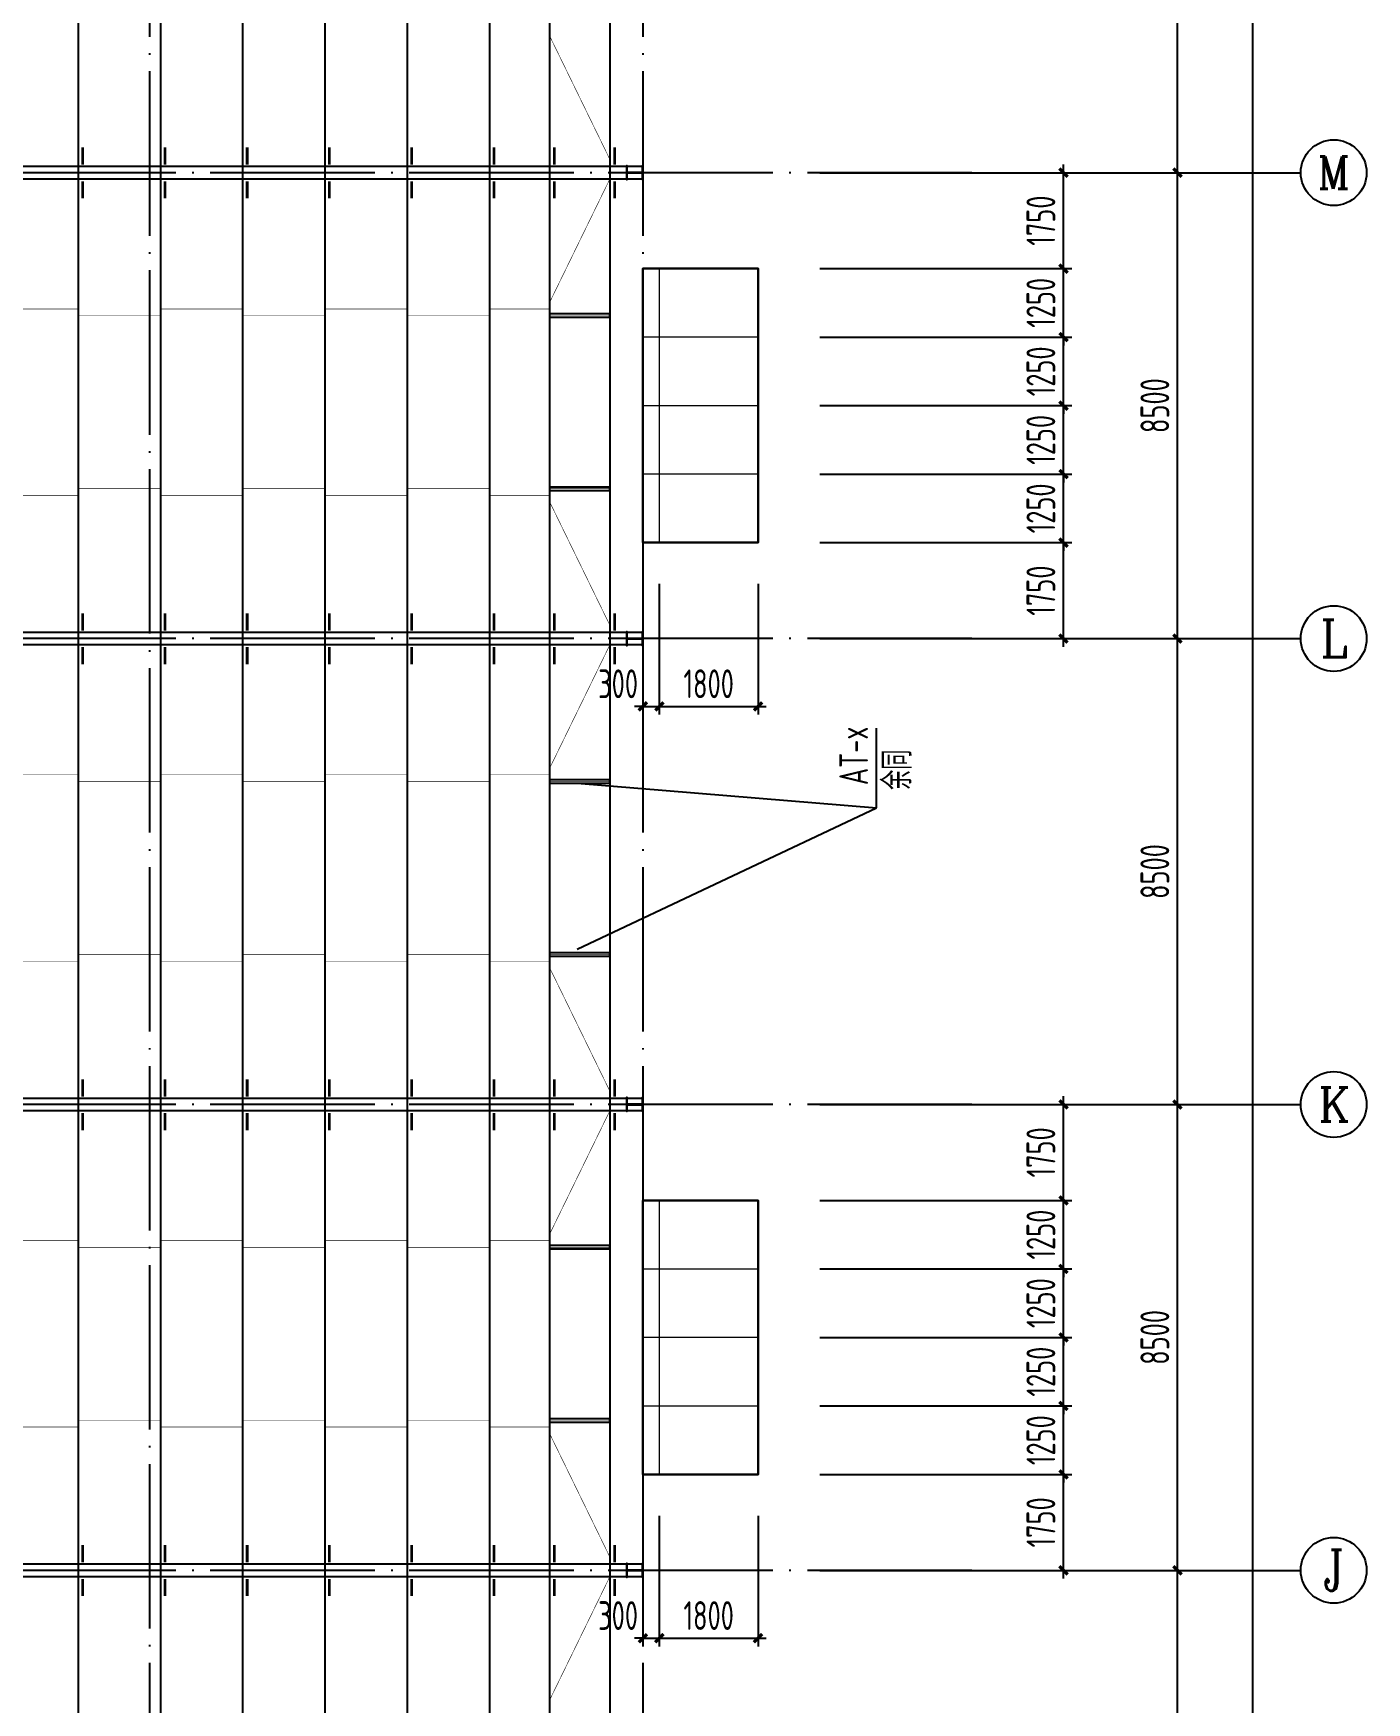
# Model space of a CAD drawing. Extents: x 753177 to 2169292, y -530934 to -273477.
# Drawn here: x 1416060 to 1440376, y -420789 to -390335 of the extents above; entities that cross this region are included whole.
import ezdxf
from ezdxf.enums import TextEntityAlignment as Align

# ---------------------------------------------------------------- set-up
doc = ezdxf.new("R2010")
doc.units = 0
doc.header["$LTSCALE"] = 1500
doc.header["$MEASUREMENT"] = 0
doc.linetypes.add('DASHED', pattern=[0.75, 0.5, -0.25])
doc.linetypes.add('DOTE', pattern=[2.42, 2, -0.2, 0.02, -0.2])
doc.layers.get('Defpoints').update_dxf_attribs({"color": 252})
for name, color, linetype in [('AXIS', 3, 'Continuous'), ('AXIS_TEXT', 7, 'Continuous'), ('BOLT', 252, 'Continuous'), ('Boltx', 252, 'DASHED'), ('DIM', 3, 'Continuous'), ('HZ', 3, 'Continuous'), ('M_Prof', 2, 'Continuous'), ('文字', 7, 'Continuous')]:
    doc.layers.add(name, color=color, linetype=linetype)
doc.styles.add('_TCH_AXIS', font='COMPLEX', dxfattribs={"bigfont": 'GBCBIG'})
doc.styles.add('COMPLEX', font='COMPLEX')
doc.styles.add('TSSD_Dimension', font='Tssdeng.shx', dxfattribs={"width": 0.7, "bigfont": 'hztxt.shx'})
doc.styles.add('TSSD_Norm', font='Tssdeng.shx', dxfattribs={"bigfont": 'hztxt.shx'})
doc.dimstyles.new('TSSD_150_150', dxfattribs={"dimtxt": 525, "dimasz": 150, "dimexe": 150, "dimexo": 375, "dimgap": 150, "dimtad": 1, "dimdec": 0, "dimzin": 0, "dimdsep": 46, "dimtxsty": 'TSSD_Dimension', "dimblk": 'ARCHTICK', "dimblk1": 'ARCHTICK', "dimblk2": 'ARCHTICK', "dimcen": 0, "dimdle": 150, "dimclrt": 7, "dimadec": 0, "dimazin": 0, "dimtfac": 1, "dimtdec": 0, "dimtix": 1, "dimtmove": 2, "dimatfit": 3, "dimfxl": 0, "dimtolj": 1, "dimtzin": 0, "dimarcsym": 0})

# ---------------------------------------------------------------- blocks, each defined once
blk = doc.blocks.new('_ArchTick')
at = {"color": 0, "linetype": 'ByBlock', "const_width": 0.4}
blk.add_lwpolyline([(-0.5, -0.5), (0.5, 0.5)], dxfattribs=at)
blk = doc.blocks.new('*D42')
at = {"layer": 'AXIS', "color": 0, "lineweight": -2, "transparency": 16777216}
for p, q in [((639125, 117720), (639125, 126520)), ((635750, 126370), (639275, 126370)), ((635750, 117870), (639275, 117870))]:
    blk.add_line(p, q, dxfattribs=at)
at = {"layer": 'Defpoints', "color": 0, "transparency": 16777216}
for p in [(635375, 126370), (639125, 126370), (635375, 117870)]:
    blk.add_point(p, dxfattribs=at)
at = {"layer": 'AXIS', "color": 0, "lineweight": -2, "transparency": 16777216, "xscale": 150, "yscale": 150, "zscale": 150}
for p, rotation in [((639125, 126370), 90), ((639125, 117870), 270)]:
    blk.add_blockref('_ArchTick', p, dxfattribs=dict(at, rotation=rotation))
at = {"layer": 'AXIS', "color": 7, "transparency": 16777216, "insert": (638713, 122120), "char_height": 525, "attachment_point": 5, "rotation": 90, "style": 'TSSD_Dimension'}
blk.add_mtext('\\A1;8500', dxfattribs=at)
blk = doc.blocks.new('*D43')
at = {"layer": 'AXIS', "color": 0, "lineweight": -2, "transparency": 16777216}
for p, q in [((639125, 126220), (639125, 135020)), ((635750, 134870), (639275, 134870)), ((635750, 126370), (639275, 126370))]:
    blk.add_line(p, q, dxfattribs=at)
at = {"layer": 'Defpoints', "color": 0, "transparency": 16777216}
for p in [(635375, 134870), (639125, 134870), (635375, 126370)]:
    blk.add_point(p, dxfattribs=at)
at = {"layer": 'AXIS', "color": 0, "lineweight": -2, "transparency": 16777216, "xscale": 150, "yscale": 150, "zscale": 150}
for p, rotation in [((639125, 134870), 90), ((639125, 126370), 270)]:
    blk.add_blockref('_ArchTick', p, dxfattribs=dict(at, rotation=rotation))
at = {"layer": 'AXIS', "color": 7, "transparency": 16777216, "insert": (638713, 130620), "char_height": 525, "attachment_point": 5, "rotation": 90, "style": 'TSSD_Dimension'}
blk.add_mtext('\\A1;8500', dxfattribs=at)
blk = doc.blocks.new('*D44')
at = {"layer": 'AXIS', "color": 0, "lineweight": -2, "transparency": 16777216}
for p, q in [((639125, 134720), (639125, 143520)), ((635750, 143370), (639275, 143370)), ((635750, 134870), (639275, 134870))]:
    blk.add_line(p, q, dxfattribs=at)
at = {"layer": 'Defpoints', "color": 0, "transparency": 16777216}
for p in [(635375, 143370), (639125, 143370), (635375, 134870)]:
    blk.add_point(p, dxfattribs=at)
at = {"layer": 'AXIS', "color": 0, "lineweight": -2, "transparency": 16777216, "xscale": 150, "yscale": 150, "zscale": 150}
for p, rotation in [((639125, 143370), 90), ((639125, 134870), 270)]:
    blk.add_blockref('_ArchTick', p, dxfattribs=dict(at, rotation=rotation))
at = {"layer": 'AXIS', "color": 7, "transparency": 16777216, "insert": (638713, 139120), "char_height": 525, "attachment_point": 5, "rotation": 90, "style": 'TSSD_Dimension'}
blk.add_mtext('\\A1;8500', dxfattribs=at)
blk = doc.blocks.new('*D45')
at = {"layer": 'AXIS', "color": 0, "lineweight": -2, "transparency": 16777216}
for p, q in [((639125, 143220), (639125, 152020)), ((635750, 151870), (639275, 151870)), ((635750, 143370), (639275, 143370))]:
    blk.add_line(p, q, dxfattribs=at)
at = {"layer": 'Defpoints', "color": 0, "transparency": 16777216}
for p in [(635375, 151870), (639125, 151870), (635375, 143370)]:
    blk.add_point(p, dxfattribs=at)
at = {"layer": 'AXIS', "color": 0, "lineweight": -2, "transparency": 16777216, "xscale": 150, "yscale": 150, "zscale": 150}
for p, rotation in [((639125, 151870), 90), ((639125, 143370), 270)]:
    blk.add_blockref('_ArchTick', p, dxfattribs=dict(at, rotation=rotation))
at = {"layer": 'AXIS', "color": 7, "transparency": 16777216, "insert": (638713, 147620), "char_height": 525, "attachment_point": 5, "rotation": 90, "style": 'TSSD_Dimension'}
blk.add_mtext('\\A1;8500', dxfattribs=at)
blk = doc.blocks.new('*D46')
at = {"layer": 'AXIS', "color": 0, "lineweight": -2, "transparency": 16777216}
for p, q in [((639125, 151720), (639125, 160520)), ((635750, 160370), (639275, 160370)), ((635750, 151870), (639275, 151870))]:
    blk.add_line(p, q, dxfattribs=at)
at = {"layer": 'Defpoints', "color": 0, "transparency": 16777216}
for p in [(635375, 160370), (639125, 160370), (635375, 151870)]:
    blk.add_point(p, dxfattribs=at)
at = {"layer": 'AXIS', "color": 0, "lineweight": -2, "transparency": 16777216, "xscale": 150, "yscale": 150, "zscale": 150}
for p, rotation in [((639125, 160370), 90), ((639125, 151870), 270)]:
    blk.add_blockref('_ArchTick', p, dxfattribs=dict(at, rotation=rotation))
at = {"layer": 'AXIS', "color": 7, "transparency": 16777216, "insert": (638713, 156120), "char_height": 525, "attachment_point": 5, "rotation": 90, "style": 'TSSD_Dimension'}
blk.add_mtext('\\A1;8500', dxfattribs=at)
blk = doc.blocks.new('_AXISO')
blk.add_circle((0, 0), 0.5)
at = {"layer": 'AXIS_TEXT', "style": 'COMPLEX', "width": 1.041667}
blk.add_attdef('A', text='', height=0.56, dxfattribs=at).set_placement((-0.25, -0.28), (0.25, -0.28), align=Align.FIT)
blk = doc.blocks.new('*D68')
at = {"layer": 'Defpoints', "color": 0, "transparency": 16777216}
for p in [(634228, 168870), (640501, 168870), (634228, 58370)]:
    blk.add_point(p, dxfattribs=at)
at = {"layer": 'DIM', "color": 0, "lineweight": -2, "transparency": 16777216}
for p, q in [((634603, 168870), (640651, 168870)), ((640501, 58220), (640501, 169020)), ((634603, 58370), (640651, 58370))]:
    blk.add_line(p, q, dxfattribs=at)
at = {"layer": 'DIM', "color": 0, "lineweight": -2, "transparency": 16777216, "xscale": 150, "yscale": 150, "zscale": 150}
for p, rotation in [((640501, 168870), 90), ((640501, 58370), 270)]:
    blk.add_blockref('_ArchTick', p, dxfattribs=dict(at, rotation=rotation))
at = {"layer": 'DIM', "color": 7, "transparency": 16777216, "insert": (640088, 113620), "char_height": 525, "attachment_point": 5, "rotation": 90, "style": 'TSSD_Dimension'}
blk.add_mtext('\\A1;110500', dxfattribs=at)
blk = doc.blocks.new('A$C01EB0BB3')
at = {"layer": 'M_Prof'}
for points in [[(36000, 93375), (36000, 93625), (35988, 93625), (35988, 93504), (35712, 93504), (35712, 93625), (35700, 93625), (35700, 93375), (35712, 93375), (35712, 93496), (35988, 93496), (35988, 93375)], [(36000, 84875), (36000, 85125), (35988, 85125), (35988, 85004), (35712, 85004), (35712, 85125), (35700, 85125), (35700, 84875), (35712, 84875), (35712, 84996), (35988, 84996), (35988, 84875)], [(36000, 76375), (36000, 76625), (35988, 76625), (35988, 76504), (35712, 76504), (35712, 76625), (35700, 76625), (35700, 76375), (35712, 76375), (35712, 76496), (35988, 76496), (35988, 76375)], [(36000, 67875), (36000, 68125), (35988, 68125), (35988, 68004), (35712, 68004), (35712, 68125), (35700, 68125), (35700, 67875), (35712, 67875), (35712, 67996), (35988, 67996), (35988, 67875)]]:
    blk.add_lwpolyline(points, close=True, dxfattribs=at)
blk = doc.blocks.new('*D639')
at = {"layer": 'Defpoints', "color": 0, "transparency": 16777216}
for p in [(1430027, -416626), (1434848, -416626), (1430027, -418376)]:
    blk.add_point(p, dxfattribs=at)
at = {"layer": 'DIM', "color": 0, "lineweight": -2, "transparency": 16777216}
for p, q in [((1434848, -418526), (1434848, -416476)), ((1430402, -416626), (1434998, -416626)), ((1430402, -418376), (1434998, -418376))]:
    blk.add_line(p, q, dxfattribs=at)
at = {"layer": 'DIM', "color": 0, "lineweight": -2, "transparency": 16777216, "xscale": 150, "yscale": 150, "zscale": 150}
for p, rotation in [((1434848, -416626), 90), ((1434848, -418376), 270)]:
    blk.add_blockref('_ArchTick', p, dxfattribs=dict(at, rotation=rotation))
at = {"layer": 'DIM', "color": 7, "transparency": 16777216, "insert": (1434435, -417501), "char_height": 525, "attachment_point": 5, "rotation": 90, "style": 'TSSD_Dimension'}
blk.add_mtext('\\A1;1750', dxfattribs=at)
blk = doc.blocks.new('*D640')
at = {"layer": 'Defpoints', "color": 0, "transparency": 16777216}
for p in [(1430027, -411626), (1434848, -411626), (1430027, -412876)]:
    blk.add_point(p, dxfattribs=at)
at = {"layer": 'DIM', "color": 0, "lineweight": -2, "transparency": 16777216}
for p, q in [((1430402, -411626), (1434998, -411626)), ((1434848, -411626), (1434848, -411476)), ((1434848, -412876), (1434848, -411626)), ((1430402, -412876), (1434998, -412876)), ((1434848, -412876), (1434848, -413026))]:
    blk.add_line(p, q, dxfattribs=at)
at = {"layer": 'DIM', "color": 0, "lineweight": -2, "transparency": 16777216, "xscale": 150, "yscale": 150, "zscale": 150}
for p, rotation in [((1434848, -411626), 270), ((1434848, -412876), 90)]:
    blk.add_blockref('_ArchTick', p, dxfattribs=dict(at, rotation=rotation))
at = {"layer": 'DIM', "color": 7, "transparency": 16777216, "insert": (1434435, -412251), "char_height": 525, "attachment_point": 5, "rotation": 90, "style": 'TSSD_Dimension'}
blk.add_mtext('\\A1;1250', dxfattribs=at)
blk = doc.blocks.new('*D641')
at = {"layer": 'Defpoints', "color": 0, "transparency": 16777216}
for p in [(1430027, -409876), (1434848, -409876), (1430027, -411626)]:
    blk.add_point(p, dxfattribs=at)
at = {"layer": 'DIM', "color": 0, "lineweight": -2, "transparency": 16777216}
for p, q in [((1430402, -409876), (1434998, -409876)), ((1434848, -411776), (1434848, -409726)), ((1430402, -411626), (1434998, -411626))]:
    blk.add_line(p, q, dxfattribs=at)
at = {"layer": 'DIM', "color": 0, "lineweight": -2, "transparency": 16777216, "xscale": 150, "yscale": 150, "zscale": 150}
for p, rotation in [((1434848, -409876), 90), ((1434848, -411626), 270)]:
    blk.add_blockref('_ArchTick', p, dxfattribs=dict(at, rotation=rotation))
at = {"layer": 'DIM', "color": 7, "transparency": 16777216, "insert": (1434435, -410751), "char_height": 525, "attachment_point": 5, "rotation": 90, "style": 'TSSD_Dimension'}
blk.add_mtext('\\A1;1750', dxfattribs=at)
blk = doc.blocks.new('*D642')
at = {"layer": 'Defpoints', "color": 0, "transparency": 16777216}
for p in [(1430027, -412876), (1434848, -412876), (1430027, -414126)]:
    blk.add_point(p, dxfattribs=at)
at = {"layer": 'DIM', "color": 0, "lineweight": -2, "transparency": 16777216}
for p, q in [((1430402, -412876), (1434998, -412876)), ((1434848, -412876), (1434848, -412726)), ((1434848, -414126), (1434848, -412876)), ((1430402, -414126), (1434998, -414126)), ((1434848, -414126), (1434848, -414276))]:
    blk.add_line(p, q, dxfattribs=at)
at = {"layer": 'DIM', "color": 0, "lineweight": -2, "transparency": 16777216, "xscale": 150, "yscale": 150, "zscale": 150}
for p, rotation in [((1434848, -412876), 270), ((1434848, -414126), 90)]:
    blk.add_blockref('_ArchTick', p, dxfattribs=dict(at, rotation=rotation))
at = {"layer": 'DIM', "color": 7, "transparency": 16777216, "insert": (1434435, -413501), "char_height": 525, "attachment_point": 5, "rotation": 90, "style": 'TSSD_Dimension'}
blk.add_mtext('\\A1;1250', dxfattribs=at)
blk = doc.blocks.new('*D643')
at = {"layer": 'Defpoints', "color": 0, "transparency": 16777216}
for p in [(1430027, -414126), (1434848, -414126), (1430027, -415376)]:
    blk.add_point(p, dxfattribs=at)
at = {"layer": 'DIM', "color": 0, "lineweight": -2, "transparency": 16777216}
for p, q in [((1430402, -414126), (1434998, -414126)), ((1434848, -414126), (1434848, -413976)), ((1434848, -415376), (1434848, -414126)), ((1430402, -415376), (1434998, -415376)), ((1434848, -415376), (1434848, -415526))]:
    blk.add_line(p, q, dxfattribs=at)
at = {"layer": 'DIM', "color": 0, "lineweight": -2, "transparency": 16777216, "xscale": 150, "yscale": 150, "zscale": 150}
for p, rotation in [((1434848, -414126), 270), ((1434848, -415376), 90)]:
    blk.add_blockref('_ArchTick', p, dxfattribs=dict(at, rotation=rotation))
at = {"layer": 'DIM', "color": 7, "transparency": 16777216, "insert": (1434435, -414751), "char_height": 525, "attachment_point": 5, "rotation": 90, "style": 'TSSD_Dimension'}
blk.add_mtext('\\A1;1250', dxfattribs=at)
blk = doc.blocks.new('*D644')
at = {"layer": 'Defpoints', "color": 0, "transparency": 16777216}
for p in [(1430027, -415376), (1434848, -415376), (1430027, -416626)]:
    blk.add_point(p, dxfattribs=at)
at = {"layer": 'DIM', "color": 0, "lineweight": -2, "transparency": 16777216}
for p, q in [((1430402, -415376), (1434998, -415376)), ((1434848, -415376), (1434848, -415226)), ((1434848, -416626), (1434848, -415376)), ((1430402, -416626), (1434998, -416626)), ((1434848, -416626), (1434848, -416776))]:
    blk.add_line(p, q, dxfattribs=at)
at = {"layer": 'DIM', "color": 0, "lineweight": -2, "transparency": 16777216, "xscale": 150, "yscale": 150, "zscale": 150}
for p, rotation in [((1434848, -415376), 270), ((1434848, -416626), 90)]:
    blk.add_blockref('_ArchTick', p, dxfattribs=dict(at, rotation=rotation))
at = {"layer": 'DIM', "color": 7, "transparency": 16777216, "insert": (1434435, -416001), "char_height": 525, "attachment_point": 5, "rotation": 90, "style": 'TSSD_Dimension'}
blk.add_mtext('\\A1;1250', dxfattribs=at)
blk = doc.blocks.new('*D645')
at = {"layer": 'Defpoints', "color": 0, "transparency": 16777216}
for p in [(1427176, -417005), (1427476, -417005), (1427476, -419614)]:
    blk.add_point(p, dxfattribs=at)
at = {"layer": 'DIM', "color": 0, "lineweight": -2, "transparency": 16777216}
for p, q in [((1427176, -417380), (1427176, -419764)), ((1427476, -417380), (1427476, -419764)), ((1427176, -419614), (1427026, -419614)), ((1427176, -419614), (1427476, -419614)), ((1427476, -419614), (1427626, -419614))]:
    blk.add_line(p, q, dxfattribs=at)
at = {"layer": 'DIM', "color": 0, "lineweight": -2, "transparency": 16777216, "xscale": 150, "yscale": 150, "zscale": 150}
blk.add_blockref('_ArchTick', (1427176, -419614), dxfattribs=at)
at = {"layer": 'DIM', "color": 0, "lineweight": -2, "transparency": 16777216, "xscale": 150, "yscale": 150, "zscale": 150, "rotation": 180}
blk.add_blockref('_ArchTick', (1427476, -419614), dxfattribs=at)
at = {"layer": 'DIM', "color": 7, "transparency": 16777216, "insert": (1426724, -419201), "char_height": 525, "attachment_point": 5, "style": 'TSSD_Dimension'}
blk.add_mtext('\\A1;300', dxfattribs=at)
blk = doc.blocks.new('*D646')
at = {"layer": 'Defpoints', "color": 0, "transparency": 16777216}
for p in [(1427476, -417005), (1429276, -417005), (1429276, -419614)]:
    blk.add_point(p, dxfattribs=at)
at = {"layer": 'DIM', "color": 0, "lineweight": -2, "transparency": 16777216}
for p, q in [((1427476, -417380), (1427476, -419764)), ((1429276, -417380), (1429276, -419764)), ((1427326, -419614), (1429426, -419614))]:
    blk.add_line(p, q, dxfattribs=at)
at = {"layer": 'DIM', "color": 0, "lineweight": -2, "transparency": 16777216, "xscale": 150, "yscale": 150, "zscale": 150, "rotation": 180}
blk.add_blockref('_ArchTick', (1427476, -419614), dxfattribs=at)
at = {"layer": 'DIM', "color": 0, "lineweight": -2, "transparency": 16777216, "xscale": 150, "yscale": 150, "zscale": 150}
blk.add_blockref('_ArchTick', (1429276, -419614), dxfattribs=at)
at = {"layer": 'DIM', "color": 7, "transparency": 16777216, "insert": (1428376, -419201), "char_height": 525, "attachment_point": 5, "style": 'TSSD_Dimension'}
blk.add_mtext('\\A1;1800', dxfattribs=at)
blk = doc.blocks.new('*D647')
at = {"layer": 'Defpoints', "color": 0, "transparency": 16777216}
for p in [(1430027, -399626), (1434848, -399626), (1430027, -401376)]:
    blk.add_point(p, dxfattribs=at)
at = {"layer": 'DIM', "color": 0, "lineweight": -2, "transparency": 16777216}
for p, q in [((1434848, -401526), (1434848, -399476)), ((1430402, -399626), (1434998, -399626)), ((1430402, -401376), (1434998, -401376))]:
    blk.add_line(p, q, dxfattribs=at)
at = {"layer": 'DIM', "color": 0, "lineweight": -2, "transparency": 16777216, "xscale": 150, "yscale": 150, "zscale": 150}
for p, rotation in [((1434848, -399626), 90), ((1434848, -401376), 270)]:
    blk.add_blockref('_ArchTick', p, dxfattribs=dict(at, rotation=rotation))
at = {"layer": 'DIM', "color": 7, "transparency": 16777216, "insert": (1434435, -400501), "char_height": 525, "attachment_point": 5, "rotation": 90, "style": 'TSSD_Dimension'}
blk.add_mtext('\\A1;1750', dxfattribs=at)
blk = doc.blocks.new('*D648')
at = {"layer": 'Defpoints', "color": 0, "transparency": 16777216}
for p in [(1430027, -394626), (1434848, -394626), (1430027, -395876)]:
    blk.add_point(p, dxfattribs=at)
at = {"layer": 'DIM', "color": 0, "lineweight": -2, "transparency": 16777216}
for p, q in [((1430402, -394626), (1434998, -394626)), ((1434848, -394626), (1434848, -394476)), ((1434848, -395876), (1434848, -394626)), ((1430402, -395876), (1434998, -395876)), ((1434848, -395876), (1434848, -396026))]:
    blk.add_line(p, q, dxfattribs=at)
at = {"layer": 'DIM', "color": 0, "lineweight": -2, "transparency": 16777216, "xscale": 150, "yscale": 150, "zscale": 150}
for p, rotation in [((1434848, -394626), 270), ((1434848, -395876), 90)]:
    blk.add_blockref('_ArchTick', p, dxfattribs=dict(at, rotation=rotation))
at = {"layer": 'DIM', "color": 7, "transparency": 16777216, "insert": (1434435, -395251), "char_height": 525, "attachment_point": 5, "rotation": 90, "style": 'TSSD_Dimension'}
blk.add_mtext('\\A1;1250', dxfattribs=at)
blk = doc.blocks.new('*D649')
at = {"layer": 'Defpoints', "color": 0, "transparency": 16777216}
for p in [(1430027, -392876), (1434848, -392876), (1430027, -394626)]:
    blk.add_point(p, dxfattribs=at)
at = {"layer": 'DIM', "color": 0, "lineweight": -2, "transparency": 16777216}
for p, q in [((1434848, -394776), (1434848, -392726)), ((1430402, -392876), (1434998, -392876)), ((1430402, -394626), (1434998, -394626))]:
    blk.add_line(p, q, dxfattribs=at)
at = {"layer": 'DIM', "color": 0, "lineweight": -2, "transparency": 16777216, "xscale": 150, "yscale": 150, "zscale": 150}
for p, rotation in [((1434848, -392876), 90), ((1434848, -394626), 270)]:
    blk.add_blockref('_ArchTick', p, dxfattribs=dict(at, rotation=rotation))
at = {"layer": 'DIM', "color": 7, "transparency": 16777216, "insert": (1434435, -393751), "char_height": 525, "attachment_point": 5, "rotation": 90, "style": 'TSSD_Dimension'}
blk.add_mtext('\\A1;1750', dxfattribs=at)
blk = doc.blocks.new('*D650')
at = {"layer": 'Defpoints', "color": 0, "transparency": 16777216}
for p in [(1430027, -395876), (1434848, -395876), (1430027, -397126)]:
    blk.add_point(p, dxfattribs=at)
at = {"layer": 'DIM', "color": 0, "lineweight": -2, "transparency": 16777216}
for p, q in [((1430402, -395876), (1434998, -395876)), ((1434848, -395876), (1434848, -395726)), ((1434848, -397126), (1434848, -395876)), ((1430402, -397126), (1434998, -397126)), ((1434848, -397126), (1434848, -397276))]:
    blk.add_line(p, q, dxfattribs=at)
at = {"layer": 'DIM', "color": 0, "lineweight": -2, "transparency": 16777216, "xscale": 150, "yscale": 150, "zscale": 150}
for p, rotation in [((1434848, -395876), 270), ((1434848, -397126), 90)]:
    blk.add_blockref('_ArchTick', p, dxfattribs=dict(at, rotation=rotation))
at = {"layer": 'DIM', "color": 7, "transparency": 16777216, "insert": (1434435, -396501), "char_height": 525, "attachment_point": 5, "rotation": 90, "style": 'TSSD_Dimension'}
blk.add_mtext('\\A1;1250', dxfattribs=at)
blk = doc.blocks.new('*D651')
at = {"layer": 'Defpoints', "color": 0, "transparency": 16777216}
for p in [(1430027, -397126), (1434848, -397126), (1430027, -398376)]:
    blk.add_point(p, dxfattribs=at)
at = {"layer": 'DIM', "color": 0, "lineweight": -2, "transparency": 16777216}
for p, q in [((1430402, -397126), (1434998, -397126)), ((1434848, -397126), (1434848, -396976)), ((1434848, -398376), (1434848, -397126)), ((1430402, -398376), (1434998, -398376)), ((1434848, -398376), (1434848, -398526))]:
    blk.add_line(p, q, dxfattribs=at)
at = {"layer": 'DIM', "color": 0, "lineweight": -2, "transparency": 16777216, "xscale": 150, "yscale": 150, "zscale": 150}
for p, rotation in [((1434848, -397126), 270), ((1434848, -398376), 90)]:
    blk.add_blockref('_ArchTick', p, dxfattribs=dict(at, rotation=rotation))
at = {"layer": 'DIM', "color": 7, "transparency": 16777216, "insert": (1434435, -397751), "char_height": 525, "attachment_point": 5, "rotation": 90, "style": 'TSSD_Dimension'}
blk.add_mtext('\\A1;1250', dxfattribs=at)
blk = doc.blocks.new('*D652')
at = {"layer": 'Defpoints', "color": 0, "transparency": 16777216}
for p in [(1430027, -398376), (1434848, -398376), (1430027, -399626)]:
    blk.add_point(p, dxfattribs=at)
at = {"layer": 'DIM', "color": 0, "lineweight": -2, "transparency": 16777216}
for p, q in [((1434848, -398376), (1434848, -398226)), ((1430402, -398376), (1434998, -398376)), ((1434848, -399626), (1434848, -398376)), ((1430402, -399626), (1434998, -399626)), ((1434848, -399626), (1434848, -399776))]:
    blk.add_line(p, q, dxfattribs=at)
at = {"layer": 'DIM', "color": 0, "lineweight": -2, "transparency": 16777216, "xscale": 150, "yscale": 150, "zscale": 150}
for p, rotation in [((1434848, -398376), 270), ((1434848, -399626), 90)]:
    blk.add_blockref('_ArchTick', p, dxfattribs=dict(at, rotation=rotation))
at = {"layer": 'DIM', "color": 7, "transparency": 16777216, "insert": (1434435, -399001), "char_height": 525, "attachment_point": 5, "rotation": 90, "style": 'TSSD_Dimension'}
blk.add_mtext('\\A1;1250', dxfattribs=at)
blk = doc.blocks.new('*D653')
at = {"layer": 'Defpoints', "color": 0, "transparency": 16777216}
for p in [(1427176, -400005), (1427476, -400005), (1427476, -402614)]:
    blk.add_point(p, dxfattribs=at)
at = {"layer": 'DIM', "color": 0, "lineweight": -2, "transparency": 16777216}
for p, q in [((1427176, -400380), (1427176, -402764)), ((1427476, -400380), (1427476, -402764)), ((1427176, -402614), (1427026, -402614)), ((1427176, -402614), (1427476, -402614)), ((1427476, -402614), (1427626, -402614))]:
    blk.add_line(p, q, dxfattribs=at)
at = {"layer": 'DIM', "color": 0, "lineweight": -2, "transparency": 16777216, "xscale": 150, "yscale": 150, "zscale": 150}
blk.add_blockref('_ArchTick', (1427176, -402614), dxfattribs=at)
at = {"layer": 'DIM', "color": 0, "lineweight": -2, "transparency": 16777216, "xscale": 150, "yscale": 150, "zscale": 150, "rotation": 180}
blk.add_blockref('_ArchTick', (1427476, -402614), dxfattribs=at)
at = {"layer": 'DIM', "color": 7, "transparency": 16777216, "insert": (1426724, -402201), "char_height": 525, "attachment_point": 5, "style": 'TSSD_Dimension'}
blk.add_mtext('\\A1;300', dxfattribs=at)
blk = doc.blocks.new('*D654')
at = {"layer": 'Defpoints', "color": 0, "transparency": 16777216}
for p in [(1427476, -400005), (1429276, -400005), (1429276, -402614)]:
    blk.add_point(p, dxfattribs=at)
at = {"layer": 'DIM', "color": 0, "lineweight": -2, "transparency": 16777216}
for p, q in [((1427476, -400380), (1427476, -402764)), ((1429276, -400380), (1429276, -402764)), ((1427326, -402614), (1429426, -402614))]:
    blk.add_line(p, q, dxfattribs=at)
at = {"layer": 'DIM', "color": 0, "lineweight": -2, "transparency": 16777216, "xscale": 150, "yscale": 150, "zscale": 150, "rotation": 180}
blk.add_blockref('_ArchTick', (1427476, -402614), dxfattribs=at)
at = {"layer": 'DIM', "color": 0, "lineweight": -2, "transparency": 16777216, "xscale": 150, "yscale": 150, "zscale": 150}
blk.add_blockref('_ArchTick', (1429276, -402614), dxfattribs=at)
at = {"layer": 'DIM', "color": 7, "transparency": 16777216, "insert": (1428376, -402201), "char_height": 525, "attachment_point": 5, "style": 'TSSD_Dimension'}
blk.add_mtext('\\A1;1800', dxfattribs=at)
blk = doc.blocks.new('A$C72AE6952')
at = {"layer": 'AXIS', "color": 252, "linetype": 'DOTE'}
for p, q in [((27000, 113500), (27000, -3000)), ((36000, 113500), (36000, -3000)), ((42000, 93500), (-6000, 93500)), ((42000, 85000), (-6000, 85000)), ((42000, 76500), (-6000, 76500)), ((42000, 68000), (-6000, 68000))]:
    blk.add_line(p, q, dxfattribs=at)
at = {"layer": 'AXIS'}
for p, q in [((42000, 93500), (48000, 93500)), ((42000, 85000), (48000, 85000)), ((42000, 76500), (48000, 76500)), ((42000, 68000), (48000, 68000))]:
    blk.add_line(p, q, dxfattribs=at)
ref = blk.add_blockref('_AXISO', (48600, 93500), dxfattribs=dict(at, xscale=1200, yscale=1200, zscale=1200))
ref.add_attrib('A', 'M', dxfattribs={"layer": 'AXIS_TEXT', "height": 594, "style": '_TCH_AXIS'}).set_placement((48303, 93203), (48897, 93203), align=Align.FIT)
ref = blk.add_blockref('_AXISO', (48600, 85000), dxfattribs=dict(at, xscale=1200, yscale=1200, zscale=1200))
ref.add_attrib('A', 'L', dxfattribs={"layer": 'AXIS_TEXT', "height": 683.5, "style": '_TCH_AXIS'}).set_placement((48355.9, 84658.2), (48844.1, 84658.2), align=Align.FIT)
ref = blk.add_blockref('_AXISO', (48600, 76500), dxfattribs=dict(at, xscale=1200, yscale=1200, zscale=1200))
ref.add_attrib('A', 'K', dxfattribs={"layer": 'AXIS_TEXT', "height": 622.9, "style": '_TCH_AXIS'}).set_placement((48318.2, 76188.6), (48881.8, 76188.6), align=Align.FIT)
ref = blk.add_blockref('_AXISO', (48600, 68000), dxfattribs=dict(at, xscale=1200, yscale=1200, zscale=1200))
ref.add_attrib('A', 'J', dxfattribs={"layer": 'AXIS_TEXT', "height": 744.1, "style": '_TCH_AXIS'}).set_placement((48405.1, 67628), (48794.9, 67628), align=Align.FIT)
for p1, p2, picture, middle in [((42000, 93500), (42000, 102000), '*D46', (45337.5, 97750)), ((42000, 85000), (42000, 93500), '*D45', (45337.5, 89250)), ((42000, 76500), (42000, 85000), '*D44', (45337.5, 80750)), ((42000, 68000), (42000, 76500), '*D43', (45337.5, 72250)), ((42000, 59500), (42000, 68000), '*D42', (45337.5, 63750))]:
    dim = blk.add_aligned_dim(p1=p1, p2=p2, distance=-3750, dimstyle='TSSD_150_150', dxfattribs=at)
    dim.commit()
    dim.dimension.update_dxf_attribs({"geometry": picture, "text_midpoint": middle, "insert": (-593375.3, -58370.2)})
at = {"layer": 'DIM'}
dim = blk.add_linear_dim(base=(47125.3, 110500), p1=(40852.4, 0), p2=(40852.4, 110500), angle=90, dimstyle='TSSD_150_150', dxfattribs=at)
dim.commit()
dim.dimension.update_dxf_attribs({"geometry": '*D68', "text_midpoint": (46712.8, 55250), "insert": (-593375.3, -58370.2)})

msp = doc.modelspace()

# ---------------------------------------------------------------- linework, layer by layer
at = {"color": 2, "linetype": 'ByBlock'}
for p, q in [((1416875.9, -375876.1), (1416875.9, -486376.1)), ((1418375.9, -375876.1), (1418375.9, -486376.1)), ((1419875.9, -375876.1), (1419875.9, -486376.1)), ((1421375.9, -375876.1), (1421375.9, -486376.1)), ((1422875.9, -375876.1), (1422875.9, -486376.1)), ((1424375.9, -375876.1), (1424375.9, -486376.1)), ((1425475.9, -375876.1), (1425475.9, -486376.1)), ((1426575.9, -375876.1), (1426575.9, -486376.1))]:
    msp.add_line(p, q, dxfattribs=at)
at = {"color": 2, "linetype": 'ByBlock', "const_width": 10}
for points in [[(1426575.9, -392637.1), (1425475.9, -390382.1)], [(1426575.9, -392986.7), (1425475.9, -395241.7)], [(1415375.9, -395361.7), (1416875.9, -395361.7)], [(1416875.9, -395481.7), (1418375.9, -395481.7)], [(1418375.9, -395361.7), (1419875.9, -395361.7)], [(1419875.9, -395481.7), (1421375.9, -395481.7)], [(1421375.9, -395361.7), (1422875.9, -395361.7)], [(1422875.9, -395481.7), (1424375.9, -395481.7)], [(1424375.9, -395361.7), (1425475.9, -395361.7)], [(1425475.9, -395481.7), (1426575.9, -395481.7)], [(1416875.9, -398642.1), (1418375.9, -398642.1)], [(1419875.9, -398642.1), (1421375.9, -398642.1)], [(1422875.9, -398642.1), (1424375.9, -398642.1)], [(1425475.9, -398642.1), (1426575.9, -398642.1)], [(1415375.9, -398762.1), (1416875.9, -398762.1)], [(1418375.9, -398762.1), (1419875.9, -398762.1)], [(1421375.9, -398762.1), (1422875.9, -398762.1)], [(1424375.9, -398762.1), (1425475.9, -398762.1)], [(1426575.9, -401137.1), (1425475.9, -398882.1)], [(1426575.9, -401486.7), (1425475.9, -403741.7)], [(1415375.9, -403861.7), (1416875.9, -403861.7)], [(1416875.9, -403981.7), (1418375.9, -403981.7)], [(1418375.9, -403861.7), (1419875.9, -403861.7)], [(1419875.9, -403981.7), (1421375.9, -403981.7)], [(1421375.9, -403861.7), (1422875.9, -403861.7)], [(1422875.9, -403981.7), (1424375.9, -403981.7)], [(1424375.9, -403861.7), (1425475.9, -403861.7)], [(1425475.9, -403981.7), (1426575.9, -403981.7)], [(1416875.9, -407142.1), (1418375.9, -407142.1)], [(1419875.9, -407142.1), (1421375.9, -407142.1)], [(1422875.9, -407142.1), (1424375.9, -407142.1)], [(1425475.9, -407142.1), (1426575.9, -407142.1)], [(1415375.9, -407262.1), (1416875.9, -407262.1)], [(1418375.9, -407262.1), (1419875.9, -407262.1)], [(1421375.9, -407262.1), (1422875.9, -407262.1)], [(1424375.9, -407262.1), (1425475.9, -407262.1)], [(1426575.9, -409637.1), (1425475.9, -407382.1)], [(1426575.9, -409986.7), (1425475.9, -412241.7)], [(1415375.9, -412361.7), (1416875.9, -412361.7)], [(1416875.9, -412481.7), (1418375.9, -412481.7)], [(1418375.9, -412361.7), (1419875.9, -412361.7)], [(1419875.9, -412481.7), (1421375.9, -412481.7)], [(1421375.9, -412361.7), (1422875.9, -412361.7)], [(1422875.9, -412481.7), (1424375.9, -412481.7)], [(1424375.9, -412361.7), (1425475.9, -412361.7)], [(1425475.9, -412481.7), (1426575.9, -412481.7)], [(1416875.9, -415642.1), (1418375.9, -415642.1)], [(1419875.9, -415642.1), (1421375.9, -415642.1)], [(1422875.9, -415642.1), (1424375.9, -415642.1)], [(1425475.9, -415642.1), (1426575.9, -415642.1)], [(1415375.9, -415762.1), (1416875.9, -415762.1)], [(1418375.9, -415762.1), (1419875.9, -415762.1)], [(1421375.9, -415762.1), (1422875.9, -415762.1)], [(1424375.9, -415762.1), (1425475.9, -415762.1)], [(1426575.9, -418137.1), (1425475.9, -415882.1)], [(1426575.9, -418486.7), (1425475.9, -420741.7)]]:
    msp.add_lwpolyline(points, dxfattribs=at)
at = {"color": 2, "linetype": 'ByBlock'}
for points in [[(1426575.9, -395451.7), (1425475.9, -395451.7), (1425475.9, -395511.7), (1426575.9, -395511.7)], [(1426575.9, -398612.1), (1425475.9, -398612.1), (1425475.9, -398672.1), (1426575.9, -398672.1)], [(1426575.9, -403951.7), (1425475.9, -403951.7), (1425475.9, -404011.7), (1426575.9, -404011.7)], [(1426575.9, -407112.1), (1425475.9, -407112.1), (1425475.9, -407172.1), (1426575.9, -407172.1)], [(1426575.9, -412451.7), (1425475.9, -412451.7), (1425475.9, -412511.7), (1426575.9, -412511.7)], [(1426575.9, -415612.1), (1425475.9, -415612.1), (1425475.9, -415672.1), (1426575.9, -415672.1)]]:
    msp.add_lwpolyline(points, close=True, dxfattribs=at)
at = {"layer": 'BOLT', "color": 2, "const_width": 25}
for points in [[(1429275.9, -394626.1), (1427175.9, -394626.1)], [(1427475.9, -399626.1), (1427475.9, -394626.1)], [(1429275.9, -394626.1), (1429275.9, -399626.1)], [(1429275.9, -395876.1), (1427175.9, -395876.1)], [(1429275.9, -397126.1), (1427175.9, -397126.1)], [(1429275.9, -398376.1), (1427175.9, -398376.1)], [(1429275.9, -399626.1), (1427175.9, -399626.1)], [(1429275.9, -411626.1), (1427175.9, -411626.1)], [(1427475.9, -416626.1), (1427475.9, -411626.1)], [(1429275.9, -411626.1), (1429275.9, -416626.1)], [(1429275.9, -412876.1), (1427175.9, -412876.1)], [(1429275.9, -414126.1), (1427175.9, -414126.1)], [(1429275.9, -415376.1), (1427175.9, -415376.1)], [(1429275.9, -416626.1), (1427175.9, -416626.1)]]:
    msp.add_lwpolyline(points, dxfattribs=at)
at = {"layer": 'BOLT'}
for points in [[(1427175.9, -394626.1), (1429275.9, -394626.1), (1429275.9, -399626.1), (1427175.9, -399626.1)], [(1427175.9, -411626.1), (1429275.9, -411626.1), (1429275.9, -416626.1), (1427175.9, -416626.1)]]:
    msp.add_lwpolyline(points, close=True, dxfattribs=at)
at = {"layer": 'BOLT', "color": 2}
for points in [[(1429275.9, -394626.1), (1427175.9, -394626.1), (1427175.9, -399626.1), (1429275.9, -399626.1)], [(1429275.9, -411626.1), (1427175.9, -411626.1), (1427175.9, -416626.1), (1429275.9, -416626.1)]]:
    msp.add_lwpolyline(points, close=True, dxfattribs=at)
at = {"layer": 'Boltx', "color": 6, "linetype": 'ByBlock', "const_width": 50}
for points in [[(1416959.4, -392730.9), (1416959.4, -392415.9)], [(1418459.4, -392730.9), (1418459.4, -392415.9)], [(1419959.4, -392730.9), (1419959.4, -392415.9)], [(1421459.4, -392730.9), (1421459.4, -392415.9)], [(1422959.4, -392730.9), (1422959.4, -392415.9)], [(1424459.4, -392730.9), (1424459.4, -392415.9)], [(1425559.4, -392730.9), (1425559.4, -392415.9)], [(1426659.4, -392730.9), (1426659.4, -392415.9)], [(1416959.3, -393346), (1416959.4, -393030.9)], [(1418459.3, -393346), (1418459.4, -393030.9)], [(1419959.3, -393346), (1419959.4, -393030.9)], [(1421459.3, -393346), (1421459.4, -393030.9)], [(1422959.3, -393346), (1422959.4, -393030.9)], [(1424459.3, -393346), (1424459.4, -393030.9)], [(1425559.3, -393346), (1425559.4, -393030.9)], [(1426659.3, -393346), (1426659.4, -393030.9)], [(1416959.4, -401230.9), (1416959.4, -400915.9)], [(1418459.4, -401230.9), (1418459.4, -400915.9)], [(1419959.4, -401230.9), (1419959.4, -400915.9)], [(1421459.4, -401230.9), (1421459.4, -400915.9)], [(1422959.4, -401230.9), (1422959.4, -400915.9)], [(1424459.4, -401230.9), (1424459.4, -400915.9)], [(1425559.4, -401230.9), (1425559.4, -400915.9)], [(1426659.4, -401230.9), (1426659.4, -400915.9)], [(1416959.3, -401846), (1416959.4, -401530.9)], [(1418459.3, -401846), (1418459.4, -401530.9)], [(1419959.3, -401846), (1419959.4, -401530.9)], [(1421459.3, -401846), (1421459.4, -401530.9)], [(1422959.3, -401846), (1422959.4, -401530.9)], [(1424459.3, -401846), (1424459.4, -401530.9)], [(1425559.3, -401846), (1425559.4, -401530.9)], [(1426659.3, -401846), (1426659.4, -401530.9)], [(1416959.4, -409730.9), (1416959.4, -409415.9)], [(1418459.4, -409730.9), (1418459.4, -409415.9)], [(1419959.4, -409730.9), (1419959.4, -409415.9)], [(1421459.4, -409730.9), (1421459.4, -409415.9)], [(1422959.4, -409730.9), (1422959.4, -409415.9)], [(1424459.4, -409730.9), (1424459.4, -409415.9)], [(1425559.4, -409730.9), (1425559.4, -409415.9)], [(1426659.4, -409730.9), (1426659.4, -409415.9)], [(1416959.3, -410346), (1416959.4, -410030.9)], [(1418459.3, -410346), (1418459.4, -410030.9)], [(1419959.3, -410346), (1419959.4, -410030.9)], [(1421459.3, -410346), (1421459.4, -410030.9)], [(1422959.3, -410346), (1422959.4, -410030.9)], [(1424459.3, -410346), (1424459.4, -410030.9)], [(1425559.3, -410346), (1425559.4, -410030.9)], [(1426659.3, -410346), (1426659.4, -410030.9)], [(1416959.4, -418230.9), (1416959.4, -417915.9)], [(1418459.4, -418230.9), (1418459.4, -417915.9)], [(1419959.4, -418230.9), (1419959.4, -417915.9)], [(1421459.4, -418230.9), (1421459.4, -417915.9)], [(1422959.4, -418230.9), (1422959.4, -417915.9)], [(1424459.4, -418230.9), (1424459.4, -417915.9)], [(1425559.4, -418230.9), (1425559.4, -417915.9)], [(1426659.4, -418230.9), (1426659.4, -417915.9)], [(1416959.3, -418846), (1416959.4, -418530.9)], [(1418459.3, -418846), (1418459.4, -418530.9)], [(1419959.3, -418846), (1419959.4, -418530.9)], [(1421459.3, -418846), (1421459.4, -418530.9)], [(1422959.3, -418846), (1422959.4, -418530.9)], [(1424459.3, -418846), (1424459.4, -418530.9)], [(1425559.3, -418846), (1425559.4, -418530.9)], [(1426659.3, -418846), (1426659.4, -418530.9)]]:
    msp.add_lwpolyline(points, dxfattribs=at)
at = {"layer": 'Boltx', "color": 4, "linetype": 'ByBlock'}
for points in [[(1391175.9, -392986.1), (1427175.9, -392986.1), (1427175.9, -392766.1), (1391175.9, -392766.1)], [(1391175.9, -401486.1), (1427175.9, -401486.1), (1427175.9, -401266.1), (1391175.9, -401266.1)], [(1391175.9, -409986.1), (1427175.9, -409986.1), (1427175.9, -409766.1), (1391175.9, -409766.1)], [(1391175.9, -418486.1), (1427175.9, -418486.1), (1427175.9, -418266.1), (1391175.9, -418266.1)]]:
    msp.add_lwpolyline(points, close=True, dxfattribs=at)
at = {"layer": 'HZ', "linetype": 'ByBlock'}
for p, q in [((1431434.8, -404464.6), (1431434.8, -403011.1)), ((1425975.9, -404011.7), (1431434.8, -404464.6)), ((1425975.9, -407040.5), (1431434.8, -404464.6))]:
    msp.add_line(p, q, dxfattribs=at)

# ---------------------------------------------------------------- block references
for name in ['A$C72AE6952', 'A$C01EB0BB3']:
    msp.add_blockref(name, (1391175.9, -486376.1))

# ---------------------------------------------------------------- texts
at = {"layer": '文字', "style": 'TSSD_Norm', "width": 0.7}
for s, p in [('AT-x', (1431283, -404050.7)), ('余同', (1432075.2, -404136.8))]:
    msp.add_text(s, height=525, rotation=90, dxfattribs=at).set_placement(p)

# ---------------------------------------------------------------- dimensions: what is measured, and where the dimension line sits
at = {"layer": 'DIM'}
for base, p1, p2, angle, picture, middle in [((1434847.9, -392876.1), (1430026.9, -394626.1), (1430026.9, -392876.1), 90, '*D649', (1434435.4, -393751.1)), ((1434847.9, -394626.1), (1430026.9, -395876.1), (1430026.9, -394626.1), 90, '*D648', (1434435.4, -395251.1)), ((1434847.9, -395876.1), (1430026.9, -397126.1), (1430026.9, -395876.1), 90, '*D650', (1434435.4, -396501.1)), ((1434847.9, -397126.1), (1430026.9, -398376.1), (1430026.9, -397126.1), 90, '*D651', (1434435.4, -397751.1)), ((1434847.9, -398376.1), (1430026.9, -399626.1), (1430026.9, -398376.1), 90, '*D652', (1434435.4, -399001.1)), ((1434847.9, -399626.1), (1430026.9, -401376.1), (1430026.9, -399626.1), 90, '*D647', (1434435.4, -400501.1)), ((1429275.9, -402613.8), (1427475.9, -400005), (1429275.9, -400005), 180, '*D654', (1428375.9, -402201.3)), ((1434847.9, -409876.1), (1430026.9, -411626.1), (1430026.9, -409876.1), 90, '*D641', (1434435.4, -410751.1)), ((1434847.9, -411626.1), (1430026.9, -412876.1), (1430026.9, -411626.1), 90, '*D640', (1434435.4, -412251.1)), ((1434847.9, -412876.1), (1430026.9, -414126.1), (1430026.9, -412876.1), 90, '*D642', (1434435.4, -413501.1)), ((1434847.9, -414126.1), (1430026.9, -415376.1), (1430026.9, -414126.1), 90, '*D643', (1434435.4, -414751.1)), ((1434847.9, -415376.1), (1430026.9, -416626.1), (1430026.9, -415376.1), 90, '*D644', (1434435.4, -416001.1)), ((1434847.9, -416626.1), (1430026.9, -418376.1), (1430026.9, -416626.1), 90, '*D639', (1434435.4, -417501.1)), ((1429275.9, -419613.8), (1427475.9, -417005), (1429275.9, -417005), 180, '*D646', (1428375.9, -419201.3))]:
    dim = msp.add_linear_dim(base=base, p1=p1, p2=p2, angle=angle, dimstyle='TSSD_150_150', dxfattribs=at)
    dim.commit()
    dim.dimension.update_dxf_attribs({"geometry": picture, "text_midpoint": middle})
for base, p1, p2, picture, middle in [((1427475.9, -402613.8), (1427175.9, -400005), (1427475.9, -400005), '*D653', (1426724.2, -402201.3)), ((1427475.9, -419613.8), (1427175.9, -417005), (1427475.9, -417005), '*D645', (1426724.2, -419201.3))]:
    dim = msp.add_linear_dim(base=base, p1=p1, p2=p2, angle=180, dimstyle='TSSD_150_150', dxfattribs=at)
    dim.commit()
    dim.dimension.update_dxf_attribs({"geometry": picture, "text_midpoint": middle, "dimtype": 160})

doc.saveas('drawing.dxf')
